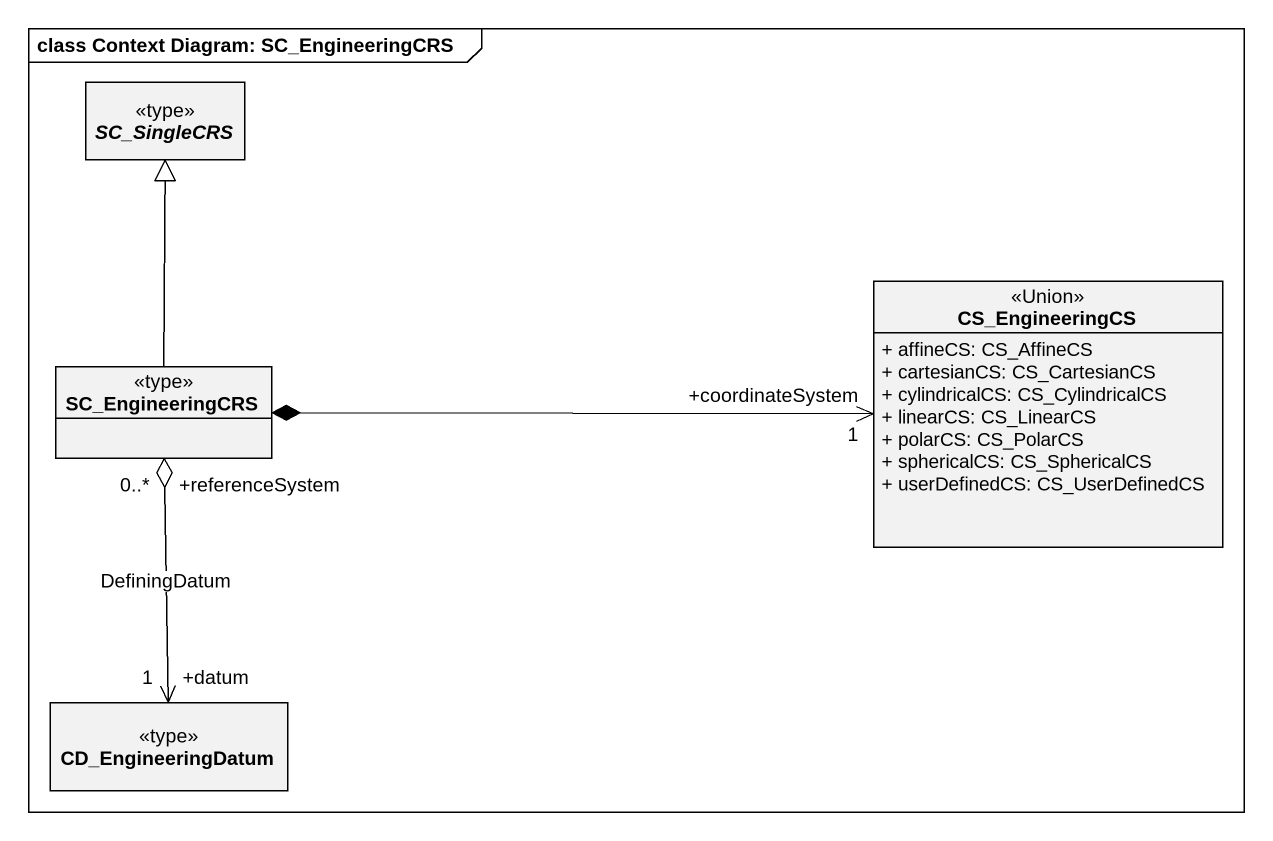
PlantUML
@startuml
mainframe class Context Diagram: SC_EngineeringCRS
hide circle
hide empty members
skinparam classAttributeIconSize 0
abstract class SC_SingleCRS <<type>>
class CS_EngineeringCS <<Union>> {
  + affineCS: CS_AffineCS
  + cartesianCS: CS_CartesianCS
  + cylindricalCS: CS_CylindricalCS
  + linearCS: CS_LinearCS
  + polarCS: CS_PolarCS
  + sphericalCS: CS_SphericalCS
  + userDefinedCS: CS_UserDefinedCS
}
class SC_EngineeringCRS <<type>>
class CD_EngineeringDatum <<type>>
SC_EngineeringCRS -up-|> SC_SingleCRS
SC_EngineeringCRS *-right-> "+coordinateSystem\n1" CS_EngineeringCS
SC_EngineeringCRS "+referenceSystem\n0..*" o--> "+datum\n1" CD_EngineeringDatum : DefiningDatum
@enduml
